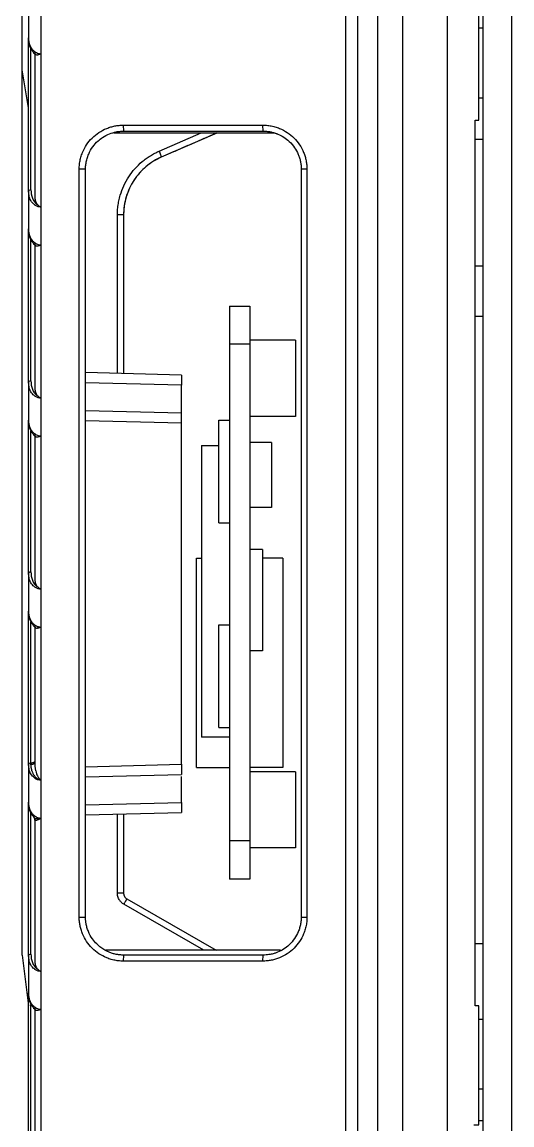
# Model space of a CAD drawing. Header units: millimetres. Extents: x 620 to 19791, y 2539 to 6969.
# Drawn here: x 4538.9 to 4577.5, y 3657.6 to 3744.6 of the extents above; entities that cross this region are included whole.
import ezdxf

# ---------------------------------------------------------------- set-up
doc = ezdxf.new("R2010")
doc.units = ezdxf.units.MM

msp = doc.modelspace()

# ---------------------------------------------------------------- linework, layer by layer
at = {"color": 7, "linetype": 'Continuous', "lineweight": 25}
for p, q in [((4575.17435, 3825.70281), (4575.17435, 3656.95281)), ((4577.47435, 3656.95281), (4577.47435, 3825.70281)), ((4568.87435, 3488.70282), (4568.87435, 3825.20281)), ((4572.37435, 3825.20281), (4572.37435, 3488.70282)), ((4564.38316, 3537.34381), (4564.38316, 3776.56182)), ((4565.29581, 3776.56181), (4565.29581, 3537.34381)), ((4566.87436, 3776.56188), (4566.87443, 3537.34355)), ((4539.37435, 3746.29301), (4539.37435, 3743.31516)), ((4574.87435, 3736.82781), (4574.87435, 3745.82781)), ((4540.33982, 3745.03846), (4540.33992, 3742.05932)), ((4575.17435, 3744.07781), (4574.87435, 3744.07781)), ((4539.37435, 3731.21763), (4539.37435, 3743.31516)), ((4539.87435, 3742.1661), (4539.87435, 3730.80394)), ((4540.33992, 3742.05932), (4540.33982, 3729.96308)), ((4538.87435, 3670.95281), (4538.87435, 3740.7822)), ((4574.87435, 3738.57781), (4575.17435, 3738.57781)), ((4546.85152, 3736.42707), (4557.84774, 3736.42715)), ((4546.85153, 3736.42713), (4546.87456, 3735.95282)), ((4557.87415, 3735.95281), (4557.84775, 3736.42723)), ((4574.57435, 3736.82781), (4574.87435, 3736.82781)), ((4574.57435, 3666.95281), (4574.57435, 3736.82781)), ((4546.10412, 3735.82781), (4558.7257, 3735.82781)), ((4546.87456, 3735.95282), (4557.87415, 3735.95281)), ((4549.86947, 3733.91539), (4554.23868, 3735.82781)), ((4574.57435, 3735.32781), (4575.17435, 3735.32781)), ((4543.37497, 3673.95321), (4543.37488, 3732.95244)), ((4543.87436, 3732.95302), (4543.37497, 3732.95244)), ((4543.87437, 3673.9526), (4543.87436, 3732.95302)), ((4560.87433, 3732.95302), (4560.87434, 3673.95261)), ((4560.87434, 3732.95302), (4560.87436, 3673.95261)), ((4561.32399, 3732.9525), (4560.87434, 3732.95302)), ((4561.32406, 3732.9525), (4561.32415, 3673.95297)), ((4539.40545, 3731.01349), (4539.37435, 3731.21763)), ((4539.37435, 3731.21763), (4539.37435, 3728.23977)), ((4539.38814, 3731.25684), (4539.38723, 3731.13312)), ((4540.33982, 3729.96308), (4540.33992, 3726.98392)), ((4546.38745, 3723.93428), (4546.38747, 3729.34098)), ((4546.87435, 3729.34103), (4546.87435, 3716.82188)), ((4539.37435, 3716.14224), (4539.37435, 3728.23977)), ((4539.87435, 3727.09071), (4539.87435, 3715.72855)), ((4540.33992, 3726.98392), (4540.33982, 3714.88769)), ((4574.57435, 3725.32781), (4575.17435, 3725.32781)), ((4546.38744, 3716.83463), (4546.38745, 3723.93428)), ((4555.22435, 3722.15281), (4556.82435, 3722.15281)), ((4555.22435, 3722.15281), (4555.22435, 3719.15281)), ((4556.82435, 3722.15281), (4556.82435, 3719.15281)), ((4575.17435, 3721.32781), (4574.57435, 3721.32781)), ((4556.82435, 3719.15281), (4555.22435, 3719.15281)), ((4555.22435, 3719.15281), (4555.22435, 3679.95281)), ((4560.42435, 3719.45281), (4556.82435, 3719.45281)), ((4556.82435, 3719.15281), (4556.82435, 3679.95281)), ((4560.42435, 3719.45281), (4560.42435, 3713.45281)), ((4551.42435, 3716.70273), (4543.87436, 3716.90044)), ((4539.40545, 3715.9381), (4539.37435, 3716.14224)), ((4539.37435, 3716.14224), (4539.37435, 3713.16438)), ((4539.38814, 3716.18145), (4539.38723, 3716.05774)), ((4551.42435, 3713.70171), (4551.42435, 3715.90301)), ((4540.33982, 3714.88769), (4540.33992, 3711.90854)), ((4551.42435, 3713.70171), (4543.87437, 3713.89941)), ((4560.42435, 3713.45281), (4556.82435, 3713.45281)), ((4539.37435, 3701.06685), (4539.37435, 3713.16438)), ((4551.42435, 3686.00364), (4551.42435, 3712.90198)), ((4554.37435, 3713.15281), (4555.22435, 3713.15281)), ((4554.37435, 3705.05281), (4554.37435, 3713.15281)), ((4539.87435, 3712.01532), (4539.87435, 3700.65316)), ((4540.33992, 3711.90854), (4540.33982, 3699.8123)), ((4553.02435, 3711.15281), (4554.37435, 3711.15281)), ((4553.02435, 3711.15281), (4553.02435, 3688.15281)), ((4558.52435, 3711.39281), (4556.82435, 3711.39281)), ((4558.52435, 3711.39281), (4558.52435, 3706.25281)), ((4558.52435, 3706.25281), (4556.82435, 3706.25281)), ((4554.37435, 3705.05281), (4555.22435, 3705.05281)), ((4557.82435, 3702.95281), (4556.82435, 3702.95281)), ((4557.82435, 3702.95281), (4557.82435, 3694.95281)), ((4552.62435, 3702.25281), (4553.02435, 3702.25281)), ((4552.62435, 3685.75281), (4552.62435, 3702.25281)), ((4559.41435, 3702.25281), (4557.82435, 3702.25281)), ((4559.41435, 3702.25281), (4559.41435, 3685.75281)), ((4539.40481, 3700.8669), (4539.37435, 3701.06685)), ((4539.37435, 3701.06685), (4539.37435, 3698.089)), ((4539.38825, 3701.11612), (4539.387, 3700.98384)), ((4540.33982, 3699.8123), (4540.33995, 3696.83316)), ((4539.37435, 3685.99146), (4539.37435, 3698.089)), ((4539.87435, 3696.93994), (4539.87435, 3686.13609)), ((4554.37435, 3688.91784), (4554.37435, 3697.01784)), ((4554.37435, 3697.01784), (4555.22435, 3697.01784)), ((4540.33995, 3696.83316), (4540.33977, 3684.73541)), ((4557.82435, 3694.95281), (4556.82435, 3694.95281)), ((4554.37435, 3688.91784), (4555.22435, 3688.91784)), ((4555.22435, 3688.15281), (4553.02435, 3688.15281)), ((4539.40482, 3685.79151), (4539.37435, 3685.99146)), ((4539.37435, 3685.99146), (4539.37435, 3683.01361)), ((4552.62435, 3685.75281), (4555.22435, 3685.75281)), ((4559.41435, 3685.75281), (4556.82435, 3685.75281)), ((4540.33977, 3684.73541), (4540.3396, 3681.75963)), ((4543.87437, 3685.00621), (4551.42435, 3685.20391)), ((4551.42435, 3683.00261), (4551.42435, 3685.0289)), ((4560.42435, 3685.41281), (4556.82435, 3685.41281)), ((4560.42435, 3685.41281), (4560.42435, 3679.41281)), ((4539.37435, 3670.91608), (4539.37435, 3683.01361)), ((4543.87437, 3682.00518), (4551.42435, 3682.20289)), ((4546.38744, 3675.83529), (4546.38744, 3682.07099)), ((4546.87435, 3682.08374), (4546.87435, 3675.83529)), ((4539.87435, 3681.65096), (4539.87435, 3670.50239)), ((4540.3396, 3681.75963), (4540.33967, 3669.66163)), ((4556.82435, 3679.95281), (4555.22435, 3679.95281)), ((4555.22435, 3679.95281), (4555.22435, 3676.95281)), ((4556.82435, 3679.95281), (4556.82435, 3676.95281)), ((4560.42435, 3679.41281), (4556.82435, 3679.41281)), ((4556.82435, 3676.95281), (4555.22435, 3676.95281)), ((4547.12435, 3675.40228), (4554.18153, 3671.32781)), ((4543.37506, 3673.95321), (4543.87437, 3673.9526)), ((4560.87436, 3673.95261), (4561.32407, 3673.95297)), ((4575.17435, 3671.82781), (4574.57435, 3671.82781)), ((4538.87435, 3670.95281), (4539.37435, 3666.95281)), ((4539.40481, 3670.71614), (4539.37435, 3670.91608)), ((4539.37435, 3670.91608), (4539.37435, 3667.93822)), ((4539.38825, 3670.96534), (4539.387, 3670.83307)), ((4559.24861, 3671.32781), (4545.46738, 3671.32781)), ((4546.87444, 3670.95282), (4546.85128, 3670.47839)), ((4557.87425, 3670.95279), (4546.87445, 3670.95282)), ((4557.84726, 3670.4785), (4557.87425, 3670.95279)), ((4557.84725, 3670.47858), (4546.85128, 3670.47845)), ((4540.33967, 3669.66163), (4540.33991, 3666.68238)), ((4539.37435, 3655.84076), (4539.37435, 3667.93822)), ((4539.87435, 3666.78916), (4539.87435, 3655.427)), ((4540.33991, 3666.68238), (4540.33982, 3654.58613)), ((4574.87435, 3666.95281), (4574.57435, 3666.95281)), ((4574.87435, 3657.55281), (4574.87435, 3666.95281)), ((4575.17435, 3665.88281), (4574.87435, 3665.88281)), ((4575.17435, 3660.38281), (4574.87435, 3660.38281)), ((4575.17435, 3657.88281), (4574.87435, 3657.88281)), ((4574.47436, 3657.55281), (4574.87435, 3657.55281))]:
    msp.add_line(p, q, dxfattribs=at)
at = {"color": 8, "linetype": 'Continuous', "lineweight": 25}
for p, q in [((4539.57435, 3731.32509), (4539.57435, 3742.44321)), ((4539.37435, 3737.7822), (4538.87435, 3740.7822)), ((4549.68193, 3734.37967), (4552.99546, 3735.82781)), ((4549.86947, 3733.92209), (4549.86947, 3733.91539)), ((4539.57435, 3716.2497), (4539.57435, 3727.36782)), ((4551.42435, 3715.90301), (4543.87437, 3716.10071)), ((4551.42435, 3712.90198), (4543.87437, 3713.09969)), ((4539.57435, 3701.17431), (4539.57435, 3712.29243)), ((4539.57435, 3686.0989), (4539.57435, 3697.21704)), ((4543.87437, 3685.80594), (4551.42435, 3686.00364)), ((4543.87437, 3682.80491), (4551.42435, 3683.00261)), ((4539.57435, 3671.02353), (4539.57435, 3682.1417)), ((4553.19462, 3671.32781), (4546.88744, 3674.96926)), ((4539.57435, 3655.94815), (4539.57435, 3667.06627))]:
    msp.add_line(p, q, dxfattribs=at)
at = {"color": 7, "linetype": 'Continuous', "lineweight": 25, "flags": 128}
for points in [[(4539.57435, 3701.17431), (4539.53534, 3701.17225), (4539.49781, 3701.16613), (4539.46324, 3701.1562), (4539.43293, 3701.14284), (4539.40806, 3701.12655), (4539.38958, 3701.10797), (4539.3782, 3701.08782), (4539.37435, 3701.06685)], [(4539.87435, 3686.26009), (4539.86859, 3686.22864), (4539.85152, 3686.19841), (4539.82379, 3686.17054), (4539.78648, 3686.14611), (4539.74102, 3686.12607), (4539.68916, 3686.11117), (4539.63288, 3686.102), (4539.57435, 3686.0989)]]:
    msp.add_lwpolyline(points, dxfattribs=at)
at = {"color": 7, "linetype": 'Continuous', "lineweight": 25}
msp.add_arc((4551.87435, 3729.33494), 5, 113.6391725, 180, dxfattribs=at)
for points, knots in [([(4538.87435, 3740.7822), (4538.87435, 3743.15415), (4538.87435, 3747.73225), (4538.87435, 3754.69389), (4538.87435, 3761.59186), (4538.87435, 3767.48773), (4538.87435, 3772.19808), (4538.87435, 3775.75475), (4538.87435, 3779.25616), (4538.87435, 3781.83967), (4538.87435, 3783.21299), (4538.87435, 3783.42625)], [0, 0, 0, 0, 0.177344938, 0.342293733, 0.508996744, 0.672121593, 0.754508609, 0.831316037, 0.911781104, 0.986300667, 1, 1, 1, 1]), ([(4539.37435, 3743.31516), (4539.37496, 3743.28099), (4539.37617, 3743.21365), (4539.38587, 3743.11503), (4539.40093, 3743.02009), (4539.43444, 3742.87115), (4539.50127, 3742.68377), (4539.60691, 3742.50464), (4539.6987, 3742.38885), (4539.76823, 3742.31157), (4539.84696, 3742.24241), (4539.95244, 3742.17471), (4540.07285, 3742.11467), (4540.18701, 3742.07354), (4540.2748, 3742.05478), (4540.3195, 3742.05789), (4540.33993, 3742.05932)], [0, 0, 0, 0, 0.0637318, 0.12559206, 0.18558629, 0.24372054, 0.41036385, 0.5508134, 0.61430805, 0.66567608, 0.7257356, 0.78762518, 0.86818758, 0.9343243, 0.96997294, 1, 1, 1, 1]), ([(4539.37437, 3743.31658), (4539.38377, 3743.17216), (4539.40268, 3742.88176), (4539.51322, 3742.49461), (4539.67699, 3742.29381), (4539.74272, 3742.21322)], [0, 0, 0, 0, 0.37198041, 0.74795378, 1, 1, 1, 1]), ([(4539.74272, 3742.21322), (4539.77083, 3742.16427), (4539.81603, 3742.08556), (4539.89916, 3742.03693), (4539.93059, 3742.01854)], [0, 0, 0, 0, 0.62182971, 1, 1, 1, 1]), ([(4539.87435, 3742.1661), (4539.87458, 3742.15163), (4539.87502, 3742.12277), (4539.88016, 3742.08573), (4539.8949, 3742.03972), (4539.93143, 3741.9977), (4540.00016, 3741.97863), (4540.07806, 3741.97684), (4540.15675, 3741.9881), (4540.22952, 3742.01415), (4540.29213, 3742.0395), (4540.32524, 3742.05323), (4540.33993, 3742.05932)], [0, 0, 0, 0, 0.071456229, 0.142487812, 0.212278662, 0.375091994, 0.529613972, 0.640789939, 0.748351653, 0.868275762, 0.941575603, 1, 1, 1, 1]), ([(4543.37488, 3732.95244), (4543.37606, 3733.01676), (4543.3784, 3733.14499), (4543.3953, 3733.33632), (4543.42203, 3733.52585), (4543.45952, 3733.71356), (4543.50753, 3733.89944), (4543.56612, 3734.08351), (4543.69423, 3734.42101), (4543.93957, 3734.88977), (4544.37864, 3735.42624), (4544.91544, 3735.86512), (4545.4269, 3736.13227), (4545.85722, 3736.28581), (4546.18366, 3736.36689), (4546.51572, 3736.41762), (4546.73932, 3736.42391), (4546.85152, 3736.42706)], [0, 0, 0, 0, 0.03536612, 0.0705121, 0.10554663, 0.1405794, 0.17572017, 0.21107764, 0.24675858, 0.37423502, 0.50000478, 0.62567147, 0.75328261, 0.81546557, 0.87692258, 0.93823794, 1, 1, 1, 1]), ([(4557.84775, 3736.42715), (4557.91197, 3736.42609), (4558.04001, 3736.42399), (4558.23109, 3736.40742), (4558.42039, 3736.38101), (4558.60789, 3736.34382), (4558.79359, 3736.29609), (4558.97751, 3736.23777), (4559.3148, 3736.11009), (4559.78339, 3735.86533), (4560.32, 3735.4267), (4560.75932, 3734.89016), (4561.02714, 3734.37873), (4561.18121, 3733.94832), (4561.26272, 3733.62164), (4561.31397, 3733.28906), (4561.32069, 3733.06498), (4561.32406, 3732.9525)], [0, 0, 0, 0, 0.03536247, 0.07050535, 0.10553735, 0.1405682, 0.17570764, 0.21106442, 0.24674528, 0.37424029, 0.49999232, 0.6256849, 0.75324397, 0.81537136, 0.87681603, 0.93816299, 1, 1, 1, 1]), ([(4543.87435, 3732.95301), (4543.87512, 3733.00435), (4543.87669, 3733.10938), (4543.88976, 3733.27003), (4543.91195, 3733.43675), (4543.94515, 3733.60886), (4543.99024, 3733.78554), (4544.04837, 3733.96584), (4544.17708, 3734.29182), (4544.42274, 3734.72106), (4544.81197, 3735.15346), (4545.25526, 3735.49741), (4545.73528, 3735.74849), (4546.22767, 3735.89395), (4546.60464, 3735.94701), (4546.80285, 3735.95127), (4546.87455, 3735.95281)], [0, 0, 0, 0, 0.03268592, 0.06687121, 0.1025562, 0.13974119, 0.17842641, 0.21861207, 0.26029835, 0.40154736, 0.53071999, 0.62847074, 0.75803085, 0.87359313, 0.95426967, 1, 1, 1, 1]), ([(4549.86947, 3733.92209), (4550.18493, 3734.05989), (4550.80095, 3734.32898), (4551.73425, 3734.73682), (4552.64799, 3735.13614), (4553.26115, 3735.40408), (4553.55706, 3735.53338)], [0, 0, 0, 0, 0.25664257, 0.50116238, 0.75926589, 1, 1, 1, 1]), ([(4557.87415, 3735.95281), (4557.93444, 3735.95177), (4558.05015, 3735.94978), (4558.21579, 3735.93463), (4558.3659, 3735.91346), (4558.5004, 3735.88771), (4558.61938, 3735.85959), (4558.72307, 3735.83084), (4558.81174, 3735.80303), (4558.88571, 3735.77749), (4558.94532, 3735.75533), (4558.99086, 3735.73741), (4559.17762, 3735.66093), (4559.50643, 3735.48914), (4559.96309, 3735.13438), (4560.35842, 3734.67406), (4560.6062, 3734.21987), (4560.7422, 3733.84947), (4560.81617, 3733.56394), (4560.86499, 3733.26322), (4560.8712, 3733.05745), (4560.87435, 3732.95301)], [0, 0, 0, 0, 0.038450551, 0.073785172, 0.106003651, 0.135105799, 0.161091442, 0.183960426, 0.203712617, 0.220347898, 0.233866174, 0.244267369, 0.251551434, 0.362557238, 0.479364392, 0.618158791, 0.746002853, 0.806551593, 0.869065352, 0.933547221, 1, 1, 1, 1]), ([(4546.38747, 3729.34098), (4546.38835, 3729.41631), (4546.3901, 3729.56667), (4546.40434, 3729.79154), (4546.4271, 3730.01515), (4546.45919, 3730.23752), (4546.50041, 3730.45864), (4546.55082, 3730.67852), (4546.66066, 3731.0819), (4546.87561, 3731.6562), (4547.26647, 3732.3601), (4547.75361, 3733.00066), (4548.23305, 3733.46727), (4548.65113, 3733.79505), (4548.97961, 3734.0157), (4549.32235, 3734.21367), (4549.56187, 3734.32424), (4549.68193, 3734.37967)], [0, 0, 0, 0, 0.03548326, 0.07082937, 0.10609754, 0.14134736, 0.17663851, 0.21203048, 0.24758224, 0.3735651, 0.4997416, 0.62559687, 0.75139691, 0.81373972, 0.87573806, 0.93771652, 1, 1, 1, 1]), ([(4549.86947, 3733.92209), (4549.86983, 3733.92468), (4549.86616, 3733.9367), (4549.84862, 3733.98383), (4549.83468, 3734.01905), (4549.7985, 3734.10735), (4549.77637, 3734.16017), (4549.72957, 3734.27003), (4549.70504, 3734.32678), (4549.68193, 3734.37967)], [0, 0, 0, 0, 0.25, 0.25, 0.5, 0.5, 0.75, 0.75, 1, 1, 1, 1]), ([(4549.86947, 3733.92209), (4549.42739, 3733.72893), (4549.01336, 3733.4711), (4548.27638, 3732.84779), (4547.95342, 3732.48235), (4547.42526, 3731.67429), (4547.22013, 3731.23177), (4546.94466, 3730.30646), (4546.87435, 3729.82366), (4546.87435, 3729.34103)], [0, 0, 0, 0, 0.25, 0.25, 0.5, 0.5, 0.75, 0.75, 1, 1, 1, 1]), ([(4539.37435, 3731.21763), (4539.37435, 3731.24296), (4539.39388, 3731.27263), (4539.47198, 3731.31459), (4539.52721, 3731.32509), (4539.57435, 3731.32509)], [0, 0, 0, 0, 0.5, 0.5, 1, 1, 1, 1]), ([(4539.57435, 3731.32509), (4539.57435, 3731.10462), (4539.60958, 3730.8833), (4539.73008, 3730.57079), (4539.7818, 3730.46982), (4539.91681, 3730.28546), (4540.00078, 3730.20112), (4540.10513, 3730.14258)], [0, 0, 0, 0, 0.5, 0.5, 0.75, 0.75, 1, 1, 1, 1]), ([(4539.87435, 3730.80394), (4539.87509, 3730.77136), (4539.87649, 3730.70986), (4539.88697, 3730.62359), (4539.90095, 3730.54868), (4539.917, 3730.48514), (4539.94148, 3730.40685), (4539.97943, 3730.3174), (4540.03585, 3730.22019), (4540.08329, 3730.16705), (4540.10513, 3730.14258)], [0, 0, 0, 0, 0.13936258, 0.26303863, 0.37103473, 0.46336166, 0.54003778, 0.71638998, 0.86940262, 1, 1, 1, 1]), ([(4540.10513, 3730.14258), (4540.12378, 3730.1249), (4540.16089, 3730.08972), (4540.21477, 3730.05089), (4540.25756, 3730.02201), (4540.28796, 3729.99912), (4540.31382, 3729.97834), (4540.33253, 3729.96735), (4540.33982, 3729.96308)], [0, 0, 0, 0, 0.27219528, 0.54152475, 0.67524322, 0.78811591, 0.91748674, 1, 1, 1, 1]), ([(4546.87435, 3729.34103), (4546.87435, 3729.34102), (4546.82233, 3729.34101), (4546.6427, 3729.341), (4546.51614, 3729.34099), (4546.38747, 3729.34098)], [0, 0, 0, 0, 0.5, 0.5, 1, 1, 1, 1]), ([(4539.37435, 3728.23977), (4539.37496, 3728.2056), (4539.37617, 3728.13826), (4539.38587, 3728.03964), (4539.40093, 3727.9447), (4539.43444, 3727.79576), (4539.50127, 3727.60839), (4539.60691, 3727.42925), (4539.6987, 3727.31346), (4539.76823, 3727.23618), (4539.84696, 3727.16702), (4539.95244, 3727.09932), (4540.07285, 3727.03928), (4540.18701, 3726.99815), (4540.2748, 3726.9794), (4540.3195, 3726.98251), (4540.33993, 3726.98393)], [0, 0, 0, 0, 0.0637318, 0.12559206, 0.18558629, 0.24372054, 0.41036385, 0.5508134, 0.61430805, 0.66567608, 0.7257356, 0.78762518, 0.86818759, 0.9343243, 0.96997294, 1, 1, 1, 1]), ([(4539.37437, 3728.2412), (4539.38377, 3728.09677), (4539.40268, 3727.80638), (4539.51322, 3727.41922), (4539.67699, 3727.21843), (4539.74272, 3727.13784)], [0, 0, 0, 0, 0.37198041, 0.74795378, 1, 1, 1, 1]), ([(4539.74272, 3727.13784), (4539.77083, 3727.08889), (4539.81603, 3727.01017), (4539.89916, 3726.96154), (4539.93059, 3726.94316)], [0, 0, 0, 0, 0.62182971, 1, 1, 1, 1]), ([(4539.87435, 3727.09071), (4539.87458, 3727.07624), (4539.87502, 3727.04738), (4539.88016, 3727.01034), (4539.8949, 3726.96433), (4539.93143, 3726.92231), (4540.00016, 3726.90325), (4540.07806, 3726.90145), (4540.15675, 3726.91271), (4540.22952, 3726.93876), (4540.29213, 3726.96411), (4540.32524, 3726.97784), (4540.33993, 3726.98393)], [0, 0, 0, 0, 0.07145623, 0.14248781, 0.21227867, 0.375092, 0.52961398, 0.64078994, 0.74835165, 0.86827576, 0.9415756, 1, 1, 1, 1]), ([(4539.37435, 3716.14224), (4539.37435, 3716.16757), (4539.39388, 3716.19724), (4539.47198, 3716.23921), (4539.52721, 3716.2497), (4539.57435, 3716.2497)], [0, 0, 0, 0, 0.5, 0.5, 1, 1, 1, 1]), ([(4539.57435, 3716.2497), (4539.57435, 3716.02923), (4539.60958, 3715.80791), (4539.73008, 3715.4954), (4539.7818, 3715.39443), (4539.91681, 3715.21007), (4540.00078, 3715.12573), (4540.10513, 3715.06719)], [0, 0, 0, 0, 0.5, 0.5, 0.75, 0.75, 1, 1, 1, 1]), ([(4551.42435, 3716.70274), (4551.42435, 3716.70197), (4551.42435, 3716.70048), (4551.42435, 3716.68759), (4551.42435, 3716.66672), (4551.42435, 3716.63042), (4551.42435, 3716.56718), (4551.42435, 3716.47111), (4551.42435, 3716.36057), (4551.42435, 3716.23025), (4551.42435, 3716.07631), (4551.42435, 3715.96224), (4551.42435, 3715.90301)], [0, 0, 0, 0, 0.07201286, 0.14078035, 0.2070475, 0.27164591, 0.38084596, 0.50019148, 0.61914575, 0.72873562, 0.85915891, 1, 1, 1, 1]), ([(4539.87435, 3715.72855), (4539.87509, 3715.69597), (4539.87649, 3715.63448), (4539.88697, 3715.5482), (4539.90095, 3715.47329), (4539.917, 3715.40975), (4539.94148, 3715.33146), (4539.97943, 3715.24201), (4540.03585, 3715.14481), (4540.08329, 3715.09166), (4540.10513, 3715.06719)], [0, 0, 0, 0, 0.139362576, 0.26303863, 0.371034727, 0.463361664, 0.540037784, 0.716389978, 0.869402618, 1, 1, 1, 1]), ([(4540.10513, 3715.06719), (4540.12378, 3715.04951), (4540.16089, 3715.01433), (4540.21477, 3714.9755), (4540.25756, 3714.94662), (4540.28796, 3714.92373), (4540.31382, 3714.90295), (4540.33253, 3714.89197), (4540.33982, 3714.88769)], [0, 0, 0, 0, 0.27219528, 0.54152475, 0.67524322, 0.78811591, 0.91748674, 1, 1, 1, 1]), ([(4551.42435, 3712.90198), (4551.42436, 3712.9319), (4551.42437, 3712.99173), (4551.42446, 3713.08034), (4551.42455, 3713.1667), (4551.42465, 3713.24973), (4551.42473, 3713.32839), (4551.42479, 3713.40168), (4551.42481, 3713.46868), (4551.42479, 3713.52856), (4551.42473, 3713.58056), (4551.42465, 3713.62402), (4551.42455, 3713.65845), (4551.42446, 3713.68317), (4551.42437, 3713.6988), (4551.42436, 3713.70074), (4551.42435, 3713.70171)], [0, 0, 0, 0, 0.07144157, 0.14287714, 0.21430771, 0.28573428, 0.35715785, 0.42857943, 0.5, 0.57142057, 0.64284215, 0.71426572, 0.78569229, 0.85712286, 0.92855843, 1, 1, 1, 1]), ([(4539.37435, 3713.16438), (4539.37496, 3713.13021), (4539.37617, 3713.06287), (4539.38587, 3712.96425), (4539.40093, 3712.86931), (4539.43444, 3712.72037), (4539.50127, 3712.533), (4539.60691, 3712.35386), (4539.6987, 3712.23808), (4539.76823, 3712.16079), (4539.84696, 3712.09163), (4539.95244, 3712.02394), (4540.07286, 3711.96389), (4540.18701, 3711.92276), (4540.2748, 3711.90401), (4540.3195, 3711.90712), (4540.33993, 3711.90854)], [0, 0, 0, 0, 0.06373182, 0.12559209, 0.18558635, 0.24372061, 0.41036396, 0.55081357, 0.61430804, 0.66567623, 0.72573583, 0.78762546, 0.86818866, 0.93432443, 0.96997228, 1, 1, 1, 1]), ([(4539.37437, 3713.16581), (4539.38377, 3713.02138), (4539.40268, 3712.73099), (4539.51322, 3712.34383), (4539.67699, 3712.14303), (4539.74272, 3712.06245)], [0, 0, 0, 0, 0.37197965, 0.74795224, 1, 1, 1, 1]), ([(4539.74272, 3712.06245), (4539.77083, 3712.0135), (4539.81603, 3711.93478), (4539.89916, 3711.88615), (4539.93059, 3711.86777)], [0, 0, 0, 0, 0.6218339, 1, 1, 1, 1]), ([(4539.87435, 3712.01532), (4539.87458, 3712.00085), (4539.87502, 3711.972), (4539.88016, 3711.93495), (4539.8949, 3711.88894), (4539.93143, 3711.84692), (4540.00016, 3711.82786), (4540.07806, 3711.82607), (4540.15675, 3711.83732), (4540.22952, 3711.86338), (4540.29213, 3711.88873), (4540.32524, 3711.90246), (4540.33993, 3711.90854)], [0, 0, 0, 0, 0.07145598, 0.14248744, 0.21227833, 0.37509916, 0.52961309, 0.64078883, 0.74835038, 0.86827521, 0.94157597, 1, 1, 1, 1]), ([(4539.57435, 3701.17431), (4539.57435, 3700.95384), (4539.60958, 3700.73252), (4539.73008, 3700.42002), (4539.7818, 3700.31904), (4539.91681, 3700.13468), (4540.00078, 3700.05034), (4540.10513, 3699.9918)], [0, 0, 0, 0, 0.5, 0.5, 0.75, 0.75, 1, 1, 1, 1]), ([(4539.87435, 3700.65316), (4539.87509, 3700.62058), (4539.87649, 3700.55909), (4539.88697, 3700.47282), (4539.90095, 3700.3979), (4539.917, 3700.33436), (4539.94148, 3700.25607), (4539.97943, 3700.16663), (4540.03585, 3700.06942), (4540.08329, 3700.01628), (4540.10513, 3699.9918)], [0, 0, 0, 0, 0.139362576, 0.263038631, 0.371034729, 0.463361664, 0.540037784, 0.716389978, 0.869402618, 1, 1, 1, 1]), ([(4540.10513, 3699.9918), (4540.12378, 3699.97412), (4540.16089, 3699.93894), (4540.21477, 3699.90011), (4540.25756, 3699.87124), (4540.28796, 3699.84834), (4540.31382, 3699.82757), (4540.33253, 3699.81658), (4540.33982, 3699.8123)], [0, 0, 0, 0, 0.27219274, 0.54151907, 0.67523761, 0.78811141, 0.91748465, 1, 1, 1, 1]), ([(4539.37435, 3698.089), (4539.37496, 3698.05482), (4539.37617, 3697.98748), (4539.38587, 3697.88885), (4539.40094, 3697.79391), (4539.43444, 3697.64497), (4539.50127, 3697.4576), (4539.60691, 3697.27847), (4539.69871, 3697.16268), (4539.76824, 3697.0854), (4539.84697, 3697.01624), (4539.95246, 3696.94854), (4540.07288, 3696.8885), (4540.18704, 3696.84737), (4540.27483, 3696.82862), (4540.31952, 3696.83174), (4540.33996, 3696.83316)], [0, 0, 0, 0, 0.06373457, 0.12559691, 0.18559253, 0.24372749, 0.41036481, 0.55081043, 0.614305, 0.66567325, 0.72573631, 0.78762836, 0.86819308, 0.93433145, 0.96997846, 1, 1, 1, 1]), ([(4539.37437, 3698.09042), (4539.38377, 3697.94599), (4539.40268, 3697.65559), (4539.51322, 3697.26844), (4539.677, 3697.06764), (4539.74273, 3696.98706)], [0, 0, 0, 0, 0.37198218, 0.7479606, 1, 1, 1, 1]), ([(4539.74273, 3696.98706), (4539.77084, 3696.93811), (4539.81604, 3696.85939), (4539.89916, 3696.81076), (4539.93059, 3696.79238)], [0, 0, 0, 0, 0.62189396, 1, 1, 1, 1]), ([(4539.87435, 3696.93993), (4539.87458, 3696.92546), (4539.87502, 3696.89661), (4539.88016, 3696.85956), (4539.8949, 3696.81356), (4539.93143, 3696.77153), (4540.00016, 3696.75247), (4540.07807, 3696.75068), (4540.15675, 3696.76194), (4540.22953, 3696.78799), (4540.29214, 3696.81334), (4540.32527, 3696.82707), (4540.33996, 3696.83316)], [0, 0, 0, 0, 0.0714567, 0.1424891, 0.21228107, 0.37508576, 0.529612, 0.64078104, 0.74833556, 0.86825672, 0.94156458, 1, 1, 1, 1]), ([(4539.57435, 3686.0989), (4539.52721, 3686.0989), (4539.47198, 3686.08842), (4539.39388, 3686.04646), (4539.37435, 3686.01679), (4539.37435, 3685.99146)], [0, 0, 0, 0, 0.5, 0.5, 1, 1, 1, 1]), ([(4539.87435, 3686.13609), (4539.87435, 3686.09821), (4539.84524, 3686.05394), (4539.7291, 3685.99118), (4539.64701, 3685.97531), (4539.57669, 3685.97501)], [0, 0, 0, 0, 0.5, 0.5, 1, 1, 1, 1]), ([(4540.33977, 3684.73541), (4540.33667, 3684.73758), (4540.32727, 3684.74417), (4540.30544, 3684.75177), (4540.27393, 3684.76488), (4540.2311, 3684.78363), (4540.1823, 3684.80845), (4540.11326, 3684.84653), (4540.0333, 3684.89642), (4539.95036, 3684.97326), (4539.87796, 3685.06169), (4539.8107, 3685.15415), (4539.75649, 3685.24598), (4539.71651, 3685.33413), (4539.6833, 3685.41821), (4539.6546, 3685.49961), (4539.62961, 3685.58859), (4539.60929, 3685.68365), (4539.59318, 3685.77772), (4539.58144, 3685.87367), (4539.57848, 3685.93696), (4539.57669, 3685.97502)], [0, 0, 0, 0, 0.00652932, 0.01974494, 0.03960017, 0.06582629, 0.1011461, 0.13587194, 0.20620206, 0.27100584, 0.34521247, 0.42385838, 0.49226145, 0.55427601, 0.61610304, 0.6732129, 0.72779182, 0.80285333, 0.87051594, 0.92212542, 1, 1, 1, 1]), ([(4539.87729, 3686.03672), (4539.87589, 3686.0449), (4539.87305, 3686.06151), (4539.85987, 3686.07697), (4539.85318, 3686.08481)], [0, 0, 0, 0, 0.49308488, 1, 1, 1, 1]), ([(4539.87435, 3686.13609), (4539.87524, 3686.07879), (4539.87691, 3685.97083), (4539.88947, 3685.81929), (4539.90621, 3685.68804), (4539.92534, 3685.57707), (4539.95536, 3685.43704), (4540.00279, 3685.274), (4540.07287, 3685.10685), (4540.14571, 3684.97974), (4540.20469, 3684.89986), (4540.25205, 3684.84409), (4540.27995, 3684.81636), (4540.3005, 3684.79421), (4540.31262, 3684.77534), (4540.32529, 3684.75519), (4540.33476, 3684.74226), (4540.33977, 3684.73541)], [0, 0, 0, 0, 0.11566031, 0.21789384, 0.30670457, 0.38209907, 0.44408862, 0.59405809, 0.72163809, 0.80260326, 0.88064537, 0.91306988, 0.94202276, 0.95526985, 0.96992515, 0.98407053, 1, 1, 1, 1]), ([(4551.42435, 3686.00364), (4551.42435, 3685.97341), (4551.42435, 3685.91432), (4551.42435, 3685.82818), (4551.42435, 3685.74691), (4551.42435, 3685.65269), (4551.42435, 3685.54619), (4551.42435, 3685.4358), (4551.42435, 3685.3395), (4551.42435, 3685.26237), (4551.42435, 3685.21239), (4551.42435, 3685.20681), (4551.42435, 3685.20391)], [0, 0, 0, 0, 0.07201286, 0.14078035, 0.2070475, 0.27164591, 0.38084596, 0.50019148, 0.61914575, 0.72873562, 0.85915891, 1, 1, 1, 1]), ([(4539.37435, 3683.01361), (4539.37497, 3682.97928), (4539.37618, 3682.91168), (4539.38597, 3682.81272), (4539.40113, 3682.71755), (4539.43467, 3682.56898), (4539.50131, 3682.38236), (4539.60645, 3682.20387), (4539.69794, 3682.08824), (4539.76763, 3682.01061), (4539.84679, 3681.94106), (4539.95313, 3681.87317), (4540.07436, 3681.81323), (4540.18866, 3681.77251), (4540.27588, 3681.75417), (4540.3197, 3681.75792), (4540.33961, 3681.75962)], [0, 0, 0, 0, 0.06404562, 0.12614842, 0.18631391, 0.24454819, 0.41034687, 0.55026243, 0.61391178, 0.66526679, 0.72590151, 0.78829748, 0.86922074, 0.9355311, 0.9707153, 1, 1, 1, 1]), ([(4539.37437, 3683.01506), (4539.3834, 3682.8705), (4539.40156, 3682.57981), (4539.52725, 3682.16087), (4539.71651, 3681.93288), (4539.80647, 3681.82451)], [0, 0, 0, 0, 0.34171958, 0.68710545, 1, 1, 1, 1]), ([(4551.42435, 3683.00261), (4551.42435, 3682.97238), (4551.42435, 3682.91329), (4551.42435, 3682.82715), (4551.42435, 3682.74588), (4551.42435, 3682.65166), (4551.42435, 3682.54516), (4551.42435, 3682.43477), (4551.42435, 3682.33847), (4551.42435, 3682.26134), (4551.42435, 3682.21136), (4551.42435, 3682.20578), (4551.42435, 3682.20289)], [0, 0, 0, 0, 0.07201286, 0.14078035, 0.2070475, 0.27164591, 0.38084596, 0.50019148, 0.61914575, 0.72873562, 0.85915891, 1, 1, 1, 1]), ([(4539.76591, 3681.86631), (4539.77354, 3681.85284), (4539.79059, 3681.82275), (4539.83342, 3681.78394), (4539.90182, 3681.74978), (4539.98765, 3681.73087), (4540.07651, 3681.72429), (4540.15192, 3681.72539), (4540.22219, 3681.73098), (4540.27831, 3681.74056), (4540.31718, 3681.7491), (4540.33432, 3681.75714), (4540.33961, 3681.75962)], [0, 0, 0, 0, 0.099109156, 0.221311627, 0.367162124, 0.538804728, 0.649546273, 0.756844616, 0.848211311, 0.927601111, 0.977680782, 1, 1, 1, 1]), ([(4539.81836, 3681.79932), (4539.82985, 3681.78497), (4539.85314, 3681.75592), (4539.8752, 3681.7026), (4539.88653, 3681.64545), (4539.88311, 3681.60704), (4539.88142, 3681.58806)], [0, 0, 0, 0, 0.24665156, 0.49958745, 0.75271896, 1, 1, 1, 1]), ([(4539.87435, 3681.65096), (4539.87348, 3681.67134), (4539.87211, 3681.70338), (4539.85982, 3681.73316), (4539.85535, 3681.74401)], [0, 0, 0, 0, 0.635834589, 1, 1, 1, 1]), ([(4540.3396, 3681.75962), (4540.33291, 3681.75249), (4540.31954, 3681.73824), (4540.30357, 3681.7138), (4540.2813, 3681.69376), (4540.24289, 3681.67407), (4540.20381, 3681.6492), (4540.16019, 3681.62749), (4540.09768, 3681.5995), (4540.01407, 3681.57088), (4539.93195, 3681.56465), (4539.88224, 3681.58939), (4539.87701, 3681.6302), (4539.87435, 3681.65096)], [0, 0, 0, 0, 0.03592672, 0.07173396, 0.1070389, 0.14509709, 0.23260271, 0.28249444, 0.336141, 0.5110591, 0.6742568, 0.83423724, 1, 1, 1, 1]), ([(4546.88744, 3674.96926), (4546.85719, 3674.98824), (4546.79734, 3675.02578), (4546.71584, 3675.09255), (4546.64218, 3675.16604), (4546.57688, 3675.24701), (4546.50769, 3675.35379), (4546.44382, 3675.49028), (4546.39704, 3675.65951), (4546.39067, 3675.77618), (4546.38744, 3675.83529)], [0, 0, 0, 0, 0.1023486, 0.20247918, 0.30144349, 0.40033051, 0.50023171, 0.66573337, 0.83064509, 1, 1, 1, 1]), ([(4546.87435, 3675.83529), (4546.87435, 3675.83529), (4546.82232, 3675.83529), (4546.64268, 3675.83529), (4546.51611, 3675.83529), (4546.38744, 3675.83529)], [0, 0, 0, 0, 0.5, 0.5, 1, 1, 1, 1]), ([(4546.87434, 3675.83529), (4546.87434, 3675.80894), (4546.87833, 3675.75859), (4546.89504, 3675.68728), (4546.9202, 3675.62242), (4546.95385, 3675.56177), (4546.99749, 3675.50387), (4547.05386, 3675.44854), (4547.09914, 3675.41682), (4547.12435, 3675.40227)], [0.000000001, 0.000000001, 0.000000001, 0.000000001, 0.151031317, 0.288247597, 0.418638976, 0.548710447, 0.684778089, 0.833075575, 1, 1, 1, 1]), ([(4547.12435, 3675.40227), (4547.12486, 3675.40197), (4547.12361, 3675.39692), (4547.11435, 3675.37734), (4547.10087, 3675.35109), (4547.08864, 3675.3279), (4547.07462, 3675.3018), (4547.05945, 3675.27391), (4547.04265, 3675.24335), (4547.02337, 3675.2086), (4547.00192, 3675.17022), (4546.97055, 3675.11453), (4546.93213, 3675.04695), (4546.90052, 3674.99193), (4546.88744, 3674.96926)], [0.537811891, 0.537811891, 0.537811891, 0.537811891, 0.624999653, 0.749999653, 0.812499653, 0.874999653, 0.937499653, 0.999999653, 1.062499653, 1.124999653, 1.187499653, 1.249999653, 1.374999653, 1.462187763, 1.462187763, 1.462187763, 1.462187763]), ([(4546.85128, 3670.47845), (4546.78706, 3670.47951), (4546.65903, 3670.48163), (4546.46797, 3670.49821), (4546.27869, 3670.52463), (4546.09119, 3670.56183), (4545.90549, 3670.60956), (4545.72157, 3670.66789), (4545.38425, 3670.79557), (4544.91563, 3671.04036), (4544.37901, 3671.47901), (4543.93971, 3672.01563), (4543.67197, 3672.52718), (4543.5179, 3672.95768), (4543.43636, 3673.28437), (4543.38508, 3673.61684), (4543.37835, 3673.84081), (4543.37497, 3673.95321)], [0, 0, 0, 0, 0.03535821, 0.07049805, 0.10552819, 0.14055833, 0.17569816, 0.21105637, 0.24673963, 0.37424647, 0.500012, 0.6256894, 0.75327513, 0.81542764, 0.87687606, 0.93820438, 1, 1, 1, 1]), ([(4546.87444, 3670.95281), (4546.83038, 3670.95339), (4546.72081, 3670.95482), (4546.5247, 3670.97048), (4546.27499, 3671.00876), (4545.99959, 3671.07815), (4545.58384, 3671.22735), (4545.15379, 3671.47118), (4544.72736, 3671.83949), (4544.37809, 3672.25392), (4544.13082, 3672.70308), (4543.9855, 3673.12133), (4543.91644, 3673.42578), (4543.88028, 3673.70009), (4543.87624, 3673.87238), (4543.87435, 3673.95259)], [0, 0, 0, 0, 0.02810444, 0.06988691, 0.12534269, 0.18903704, 0.25066466, 0.40677119, 0.50056588, 0.60886416, 0.75043956, 0.82415547, 0.89032148, 0.94893645, 1, 1, 1, 1]), ([(4561.32415, 3673.95297), (4561.32298, 3673.88861), (4561.32064, 3673.76031), (4561.30375, 3673.56889), (4561.27703, 3673.37931), (4561.23955, 3673.1916), (4561.19156, 3673.00574), (4561.133, 3672.82173), (4561.0049, 3672.48436), (4560.75947, 3672.01572), (4560.32037, 3671.47936), (4559.78364, 3671.04048), (4559.27224, 3670.77334), (4558.84193, 3670.6198), (4558.5154, 3670.53873), (4558.18321, 3670.48801), (4557.95951, 3670.48173), (4557.84725, 3670.47858)], [0, 0, 0, 0, 0.03538785, 0.07054843, 0.10559039, 0.14062348, 0.17575756, 0.21110153, 0.24676236, 0.37419807, 0.49997932, 0.62563374, 0.75321261, 0.81540004, 0.87686989, 0.93820701, 1, 1, 1, 1]), ([(4560.87435, 3673.95261), (4560.8733, 3673.89238), (4560.87122, 3673.77296), (4560.85467, 3673.59602), (4560.82899, 3673.42339), (4560.79384, 3673.25558), (4560.75012, 3673.09303), (4560.69839, 3672.9361), (4560.58503, 3672.64629), (4560.35505, 3672.22623), (4559.95618, 3671.76435), (4559.49606, 3671.40968), (4559.13793, 3671.22466), (4558.86211, 3671.11804), (4558.63606, 3671.04652), (4558.29563, 3670.97102), (4558.02698, 3670.95941), (4557.87425, 3670.95281)], [0, 0, 0, 0, 0.0383395, 0.07602059, 0.11304379, 0.14940963, 0.18511871, 0.22017161, 0.25456898, 0.383248, 0.52292566, 0.64026298, 0.75154562, 0.77843702, 0.82882254, 0.90268519, 1, 1, 1, 1]), ([(4539.37435, 3670.91607), (4539.37435, 3670.9414), (4539.39388, 3670.97108), (4539.47198, 3671.01304), (4539.52721, 3671.02353), (4539.57435, 3671.02353)], [0, 0, 0, 0, 0.5, 0.5, 1, 1, 1, 1]), ([(4539.57435, 3671.02353), (4539.57435, 3670.80307), (4539.60958, 3670.58175), (4539.73008, 3670.26924), (4539.7818, 3670.16827), (4539.91681, 3669.9839), (4540.00078, 3669.89957), (4540.10513, 3669.84103)], [0, 0, 0, 0, 0.5, 0.5, 0.75, 0.75, 1, 1, 1, 1]), ([(4539.87435, 3670.50239), (4539.87509, 3670.46981), (4539.87649, 3670.40831), (4539.88697, 3670.32204), (4539.90095, 3670.24713), (4539.917, 3670.18358), (4539.94148, 3670.1053), (4539.97943, 3670.01585), (4540.03585, 3669.91864), (4540.08329, 3669.8655), (4540.10513, 3669.84103)], [0, 0, 0, 0, 0.139362578, 0.263038632, 0.371034731, 0.463361667, 0.540037786, 0.716389978, 0.869402618, 1, 1, 1, 1]), ([(4540.10513, 3669.84103), (4540.12379, 3669.82334), (4540.1609, 3669.78816), (4540.21479, 3669.74931), (4540.25759, 3669.72043), (4540.28799, 3669.69757), (4540.31379, 3669.67684), (4540.33243, 3669.66589), (4540.33967, 3669.66163)], [0, 0, 0, 0, 0.27239966, 0.54194656, 0.6758204, 0.78869473, 0.91789295, 1, 1, 1, 1]), ([(4539.37435, 3667.93822), (4539.37496, 3667.90405), (4539.37617, 3667.83671), (4539.38587, 3667.73809), (4539.40093, 3667.64315), (4539.43444, 3667.49421), (4539.50127, 3667.30683), (4539.60691, 3667.1277), (4539.6987, 3667.01191), (4539.76823, 3666.93463), (4539.84696, 3666.86547), (4539.95244, 3666.79777), (4540.07285, 3666.73773), (4540.18701, 3666.6966), (4540.27479, 3666.67784), (4540.31949, 3666.68095), (4540.33992, 3666.68238)], [0, 0, 0, 0, 0.06373224, 0.12559292, 0.18558757, 0.24372222, 0.41036665, 0.55081716, 0.61431225, 0.66568067, 0.72574056, 0.78763044, 0.86819323, 0.93433117, 0.96997966, 1, 1, 1, 1]), ([(4539.37437, 3667.93964), (4539.38377, 3667.79522), (4539.40268, 3667.50483), (4539.51322, 3667.11767), (4539.67699, 3666.91687), (4539.74272, 3666.83628)], [0, 0, 0, 0, 0.37197936, 0.74794679, 1, 1, 1, 1]), ([(4539.74272, 3666.83628), (4539.77083, 3666.78734), (4539.81603, 3666.70862), (4539.89915, 3666.65999), (4539.93059, 3666.6416)], [0, 0, 0, 0, 0.62180256, 1, 1, 1, 1]), ([(4539.87435, 3666.78916), (4539.87458, 3666.77469), (4539.87502, 3666.74583), (4539.88016, 3666.70879), (4539.8949, 3666.66278), (4539.93143, 3666.62076), (4540.00016, 3666.60169), (4540.07806, 3666.5999), (4540.15675, 3666.61116), (4540.22951, 3666.63721), (4540.29212, 3666.66256), (4540.32523, 3666.67629), (4540.33992, 3666.68238)], [0, 0, 0, 0, 0.07145565, 0.14248826, 0.212282, 0.37511882, 0.52962218, 0.64080165, 0.74836321, 0.86827995, 0.94157869, 1, 1, 1, 1])]:
    msp.add_open_spline(points, degree=3, knots=knots, dxfattribs=at)
for points in [[(4553.55706, 3735.53338), (4553.78574, 3735.63332), (4554.01441, 3735.73326), (4554.24309, 3735.83321)], [(4539.57669, 3685.97502), (4539.57461, 3686.01629), (4539.57383, 3686.05761), (4539.57435, 3686.0989)]]:
    msp.add_open_spline(points, degree=3, dxfattribs=at)
at = {"color": 8, "linetype": 'Continuous', "lineweight": 25}
for points, knots in [([(4540.33982, 3729.96308), (4540.27335, 3729.97001), (4540.12607, 3729.98536), (4539.9265, 3730.09132), (4539.75197, 3730.22407), (4539.57392, 3730.44347), (4539.43555, 3730.70556), (4539.41412, 3730.92479), (4539.40545, 3731.01349)], [0, 0, 0, 0, 0.11258507, 0.24943777, 0.39373517, 0.52713445, 0.80869528, 1, 1, 1, 1]), ([(4540.33982, 3714.88769), (4540.27335, 3714.89462), (4540.12607, 3714.90997), (4539.9265, 3715.01593), (4539.75197, 3715.14868), (4539.57392, 3715.36808), (4539.43555, 3715.63017), (4539.41412, 3715.84941), (4539.40545, 3715.9381)], [0, 0, 0, 0, 0.11258509, 0.2494378, 0.39373521, 0.5271345, 0.8086969, 1, 1, 1, 1]), ([(4540.33982, 3699.8123), (4540.27335, 3699.81923), (4540.12607, 3699.83458), (4539.9265, 3699.94055), (4539.75197, 3700.0733), (4539.57389, 3700.29268), (4539.43504, 3700.55613), (4539.41358, 3700.77679), (4539.40481, 3700.8669)], [0, 0, 0, 0, 0.11224407, 0.24868311, 0.39254346, 0.52553732, 0.80624688, 1, 1, 1, 1]), ([(4540.33977, 3684.73541), (4540.27347, 3684.74267), (4540.12649, 3684.75879), (4539.85919, 3684.89855), (4539.60344, 3685.1528), (4539.43563, 3685.4808), (4539.41375, 3685.70143), (4539.40482, 3685.79151)], [0, 0, 0, 0, 0.11223473, 0.24878275, 0.52447861, 0.80587317, 1, 1, 1, 1]), ([(4540.33968, 3669.66163), (4540.27325, 3669.66854), (4540.12604, 3669.68385), (4539.92651, 3669.7898), (4539.75196, 3669.92253), (4539.57389, 3670.14192), (4539.43504, 3670.40536), (4539.41358, 3670.62602), (4539.40481, 3670.71614)], [0, 0, 0, 0, 0.11217043, 0.24859706, 0.39249791, 0.52550319, 0.806206, 1, 1, 1, 1])]:
    msp.add_open_spline(points, degree=3, knots=knots, dxfattribs=at)

doc.saveas('drawing.dxf')
